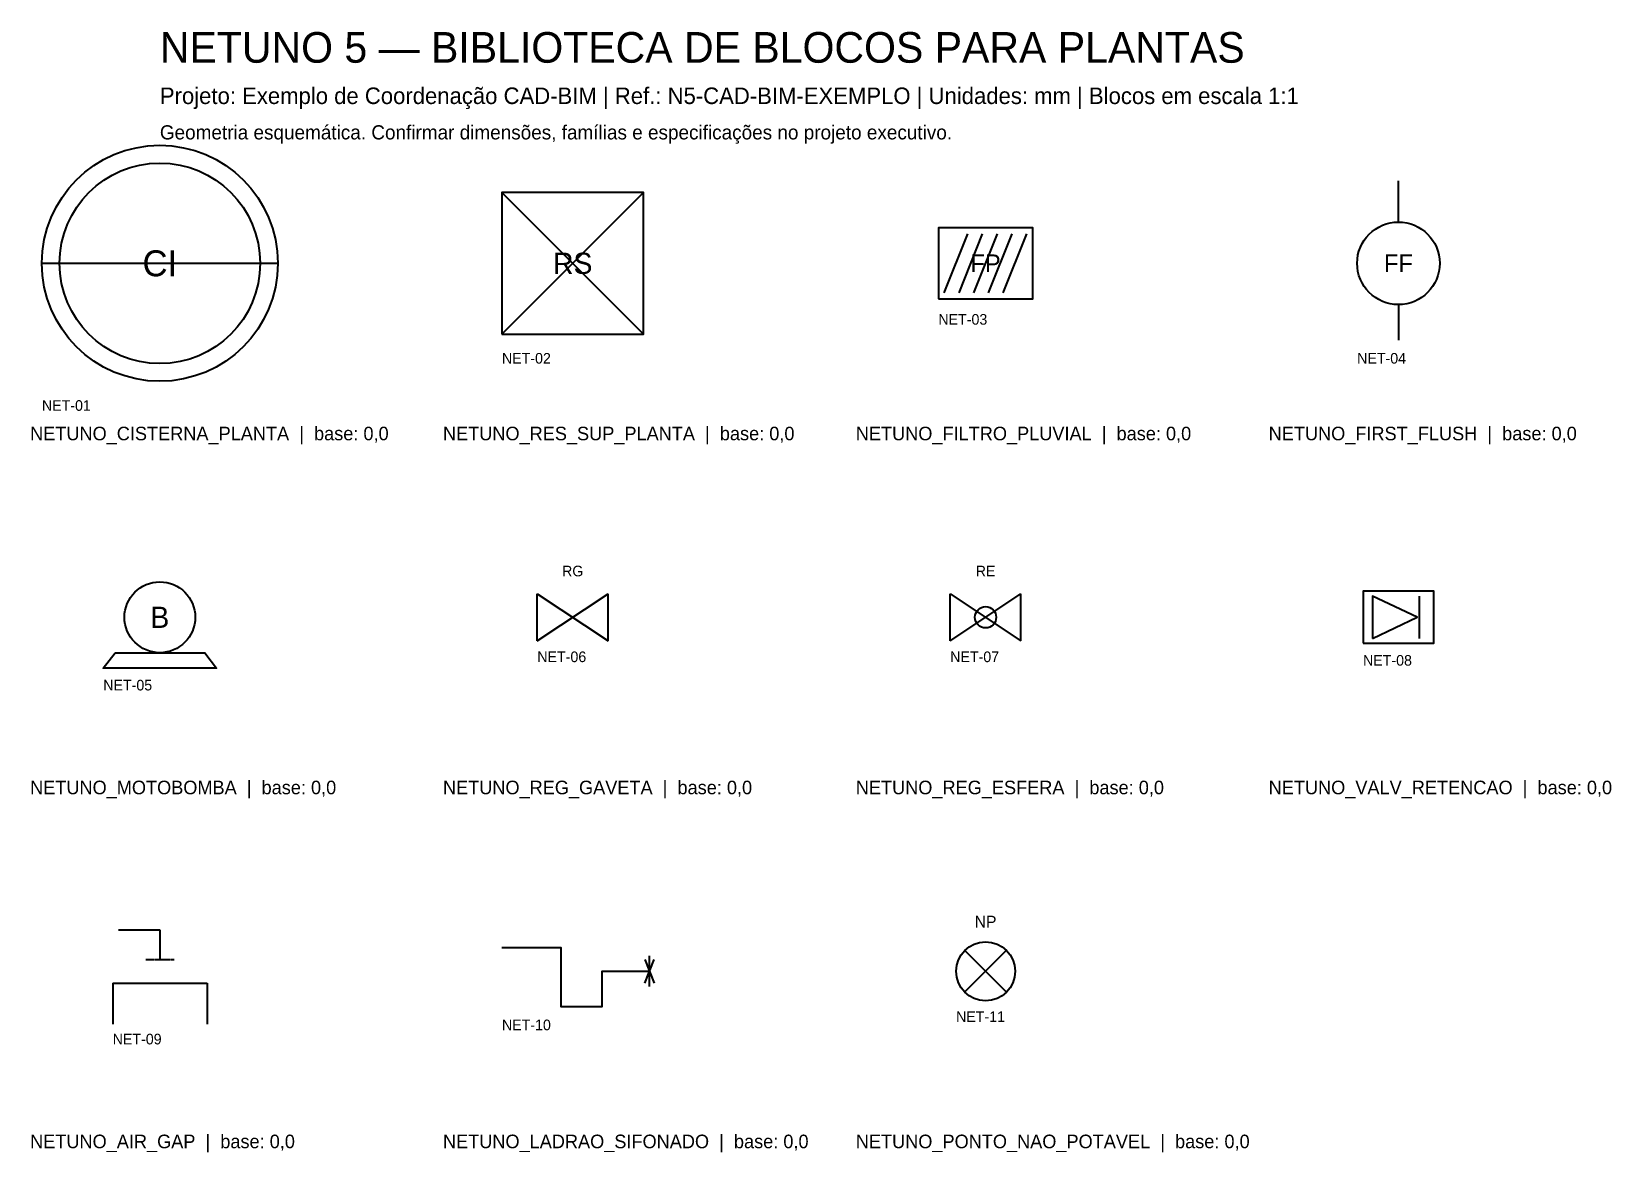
# Model space of a CAD drawing. Header units: millimetres. Extents: x -1087 to 12306, y -5735 to 3764.
import ezdxf
from ezdxf.enums import TextEntityAlignment as Align

# ---------------------------------------------------------------- set-up
doc = ezdxf.new("R2010")
doc.units = ezdxf.units.MM
doc.linetypes.add('DASHED', pattern=[1.524, 1.27, -0.254])
doc.layers.add('NETUNO_BLOCOS', color=4, linetype='Continuous', lineweight=35)
doc.layers.add('NETUNO_TEXTOS', color=7, linetype='Continuous', lineweight=18)

# ---------------------------------------------------------------- blocks, each defined once
blk = doc.blocks.new('NETUNO_CISTERNA_PLANTA')
blk.add_line((-1000, 0), (1000, 0))
for radius in [1000, 850]:
    blk.add_circle((0, 0), radius)
blk.add_text('CI', height=220).set_placement((0, 0), align=Align.MIDDLE_CENTER)
blk.add_attdef('ID', (-1000, -1250), '', height=90)
at = {"flags": 1}
blk.add_attdef('CAPACIDADE_L', (-1000, -1370), '', height=90, dxfattribs=at)
blk = doc.blocks.new('NETUNO_RES_SUP_PLANTA')
for p, q in [((-600, -600), (600, 600)), ((-600, 600), (600, -600))]:
    blk.add_line(p, q)
blk.add_lwpolyline([(-600, -600), (600, -600), (600, 600), (-600, 600)], close=True)
blk.add_text('RS', height=180).set_placement((0, 0), align=Align.MIDDLE_CENTER)
blk.add_attdef('ID', (-600, -850), '', height=90)
at = {"flags": 1}
blk.add_attdef('CAPACIDADE_L', (-600, -970), '', height=90, dxfattribs=at)
blk = doc.blocks.new('NETUNO_FILTRO_PLUVIAL')
for p, q in [((-350, -250), (-150, 250)), ((-225, -250), (-25, 250)), ((-100, -250), (100, 250)), ((25, -250), (225, 250)), ((150, -250), (350, 250))]:
    blk.add_line(p, q)
blk.add_lwpolyline([(-400, -300), (400, -300), (400, 300), (-400, 300)], close=True)
blk.add_text('FP', height=150).set_placement((0, 0), align=Align.MIDDLE_CENTER)
blk.add_attdef('ID', (-400, -520), '', height=90)
at = {"flags": 1}
for tag, p in [('DN_MM', (-400, -640)), ('MALHA_MM', (-400, -760))]:
    blk.add_attdef(tag, p, '', height=90, dxfattribs=at)
blk = doc.blocks.new('NETUNO_FIRST_FLUSH')
for p, q in [((0, 350), (0, 700)), ((0, -350), (0, -650))]:
    blk.add_line(p, q)
blk.add_circle((0, 0), 350)
blk.add_text('FF', height=150).set_placement((0, 0), align=Align.MIDDLE_CENTER)
blk.add_attdef('ID', (-350, -850), '', height=90)
at = {"flags": 1}
for tag, p in [('VOLUME_L', (-350, -970)), ('DESCARTE_MM', (-350, -1090))]:
    blk.add_attdef(tag, p, '', height=90, dxfattribs=at)
blk = doc.blocks.new('NETUNO_MOTOBOMBA')
blk.add_lwpolyline([(-380, -300), (380, -300), (480, -430), (-480, -430)], close=True)
blk.add_circle((0, 0), 300)
blk.add_text('B', height=180).set_placement((0, 0), align=Align.MIDDLE_CENTER)
blk.add_attdef('ID', (-480, -620), '', height=90)
at = {"flags": 1}
for tag, p in [('POTENCIA_KW', (-480, -740)), ('VAZAO_L_MIN', (-480, -860)), ('ALTURA_MCA', (-480, -980))]:
    blk.add_attdef(tag, p, '', height=90, dxfattribs=at)
blk = doc.blocks.new('NETUNO_REG_GAVETA')
for p, q in [((-300, -200), (300, 200)), ((-300, 200), (300, -200)), ((-300, -200), (-300, 200)), ((300, -200), (300, 200))]:
    blk.add_line(p, q)
blk.add_text('RG', height=90).set_placement((0, 320), align=Align.BOTTOM_CENTER)
blk.add_attdef('ID', (-300, -380), '', height=90)
at = {"flags": 1}
blk.add_attdef('DN_MM', (-300, -500), '', height=90, dxfattribs=at)
blk = doc.blocks.new('NETUNO_REG_ESFERA')
for p, q in [((-300, -200), (300, 200)), ((-300, 200), (300, -200)), ((-300, -200), (-300, 200)), ((300, -200), (300, 200))]:
    blk.add_line(p, q)
blk.add_circle((0, 0), 90)
blk.add_text('RE', height=90).set_placement((0, 320), align=Align.BOTTOM_CENTER)
blk.add_attdef('ID', (-300, -380), '', height=90)
at = {"flags": 1}
blk.add_attdef('DN_MM', (-300, -500), '', height=90, dxfattribs=at)
blk = doc.blocks.new('NETUNO_VALV_RETENCAO')
blk.add_line((180, -180), (180, 180))
for points in [[(-300, -220), (300, -220), (300, 220), (-300, 220)], [(-220, -180), (160, 0), (-220, 180)]]:
    blk.add_lwpolyline(points, close=True)
blk.add_attdef('ID', (-300, -410), '', height=90)
at = {"flags": 1}
blk.add_attdef('DN_MM', (-300, -530), '', height=90, dxfattribs=at)
blk = doc.blocks.new('NETUNO_AIR_GAP')
for p, q in [((-350, 350), (0, 350)), ((0, 350), (0, 100)), ((-400, -100), (400, -100)), ((-400, -100), (-400, -450)), ((400, -100), (400, -450))]:
    blk.add_line(p, q)
at = {"linetype": 'DASHED'}
blk.add_line((-120, 100), (120, 100), dxfattribs=at)
blk.add_attdef('ID', (-400, -620), '', height=90)
at = {"flags": 1}
for tag, p in [('FOLGA_MM', (-400, -740)), ('DN_MM', (-400, -860))]:
    blk.add_attdef(tag, p, '', height=90, dxfattribs=at)
blk = doc.blocks.new('NETUNO_LADRAO_SIFONADO')
for p, q in [((610, -100), (690, 100)), ((610, 100), (690, -100)), ((650, -130), (650, 130))]:
    blk.add_line(p, q)
blk.add_lwpolyline([(-600, 200), (-100, 200), (-100, -300), (250, -300), (250, 0), (650, 0)])
at = {"flags": 1}
for tag, p in [('DN_MM', (-600, -620)), ('MALHA_MM', (-600, -740))]:
    blk.add_attdef(tag, p, '', height=90, dxfattribs=at)
blk.add_attdef('ID', (-600, -500), '', height=90)
blk = doc.blocks.new('NETUNO_PONTO_NAO_POTAVEL')
for p, q in [((-175, -175), (175, 175)), ((-175, 175), (175, -175))]:
    blk.add_line(p, q)
blk.add_circle((0, 0), 250)
blk.add_text('NP', height=100).set_placement((0, 340), align=Align.BOTTOM_CENTER)
blk.add_attdef('ID', (-250, -430), '', height=90)
at = {"flags": 1}
for tag, p in [('USO', (-250, -550)), ('DN_MM', (-250, -670))]:
    blk.add_attdef(tag, p, '', height=90, dxfattribs=at)

msp = doc.modelspace()

# ---------------------------------------------------------------- block references
at = {"layer": 'NETUNO_BLOCOS'}
for name, p, values in [('NETUNO_CISTERNA_PLANTA', (0, 1800), {'ID': 'NET-01'}), ('NETUNO_FIRST_FLUSH', (10500, 1800), {'ID': 'NET-04'}), ('NETUNO_RES_SUP_PLANTA', (3500, 1800), {'ID': 'NET-02'}), ('NETUNO_FILTRO_PLUVIAL', (7000, 1800), {'ID': 'NET-03'}), ('NETUNO_REG_GAVETA', (3500, -1200), {'ID': 'NET-06'}), ('NETUNO_REG_ESFERA', (7000, -1200), {'ID': 'NET-07'}), ('NETUNO_MOTOBOMBA', (0, -1200), {'ID': 'NET-05'}), ('NETUNO_VALV_RETENCAO', (10500, -1200), {'ID': 'NET-08'}), ('NETUNO_PONTO_NAO_POTAVEL', (7000, -4200), {'ID': 'NET-11'}), ('NETUNO_AIR_GAP', (0, -4200), {'ID': 'NET-09'}), ('NETUNO_LADRAO_SIFONADO', (3500, -4200), {'ID': 'NET-10'})]:
    msp.add_blockref(name, p, dxfattribs=at).add_auto_attribs(values)

# ---------------------------------------------------------------- texts
at = {"layer": 'NETUNO_TEXTOS'}
for s, height, p in [('NETUNO 5 — BIBLIOTECA DE BLOCOS PARA PLANTAS', 260, (0, 3500)), ('Projeto: Exemplo de Coordenação CAD-BIM | Ref.: N5-CAD-BIM-EXEMPLO | Unidades: mm | Blocos em escala 1:1', 140, (0, 3150)), ('Geometria esquemática. Confirmar dimensões, famílias e especificações no projeto executivo.', 120, (0, 2850)), ('NETUNO_CISTERNA_PLANTA  |  base: 0,0', 115, (-1100, 300)), ('NETUNO_RES_SUP_PLANTA  |  base: 0,0', 115, (2400, 300)), ('NETUNO_FILTRO_PLUVIAL  |  base: 0,0', 115, (5900, 300)), ('NETUNO_FIRST_FLUSH  |  base: 0,0', 115, (9400, 300)), ('NETUNO_MOTOBOMBA  |  base: 0,0', 115, (-1100, -2700)), ('NETUNO_REG_GAVETA  |  base: 0,0', 115, (2400, -2700)), ('NETUNO_REG_ESFERA  |  base: 0,0', 115, (5900, -2700)), ('NETUNO_VALV_RETENCAO  |  base: 0,0', 115, (9400, -2700)), ('NETUNO_AIR_GAP  |  base: 0,0', 115, (-1100, -5700)), ('NETUNO_LADRAO_SIFONADO  |  base: 0,0', 115, (2400, -5700)), ('NETUNO_PONTO_NAO_POTAVEL  |  base: 0,0', 115, (5900, -5700))]:
    msp.add_text(s, height=height, dxfattribs=at).set_placement(p)

doc.saveas('drawing.dxf')
